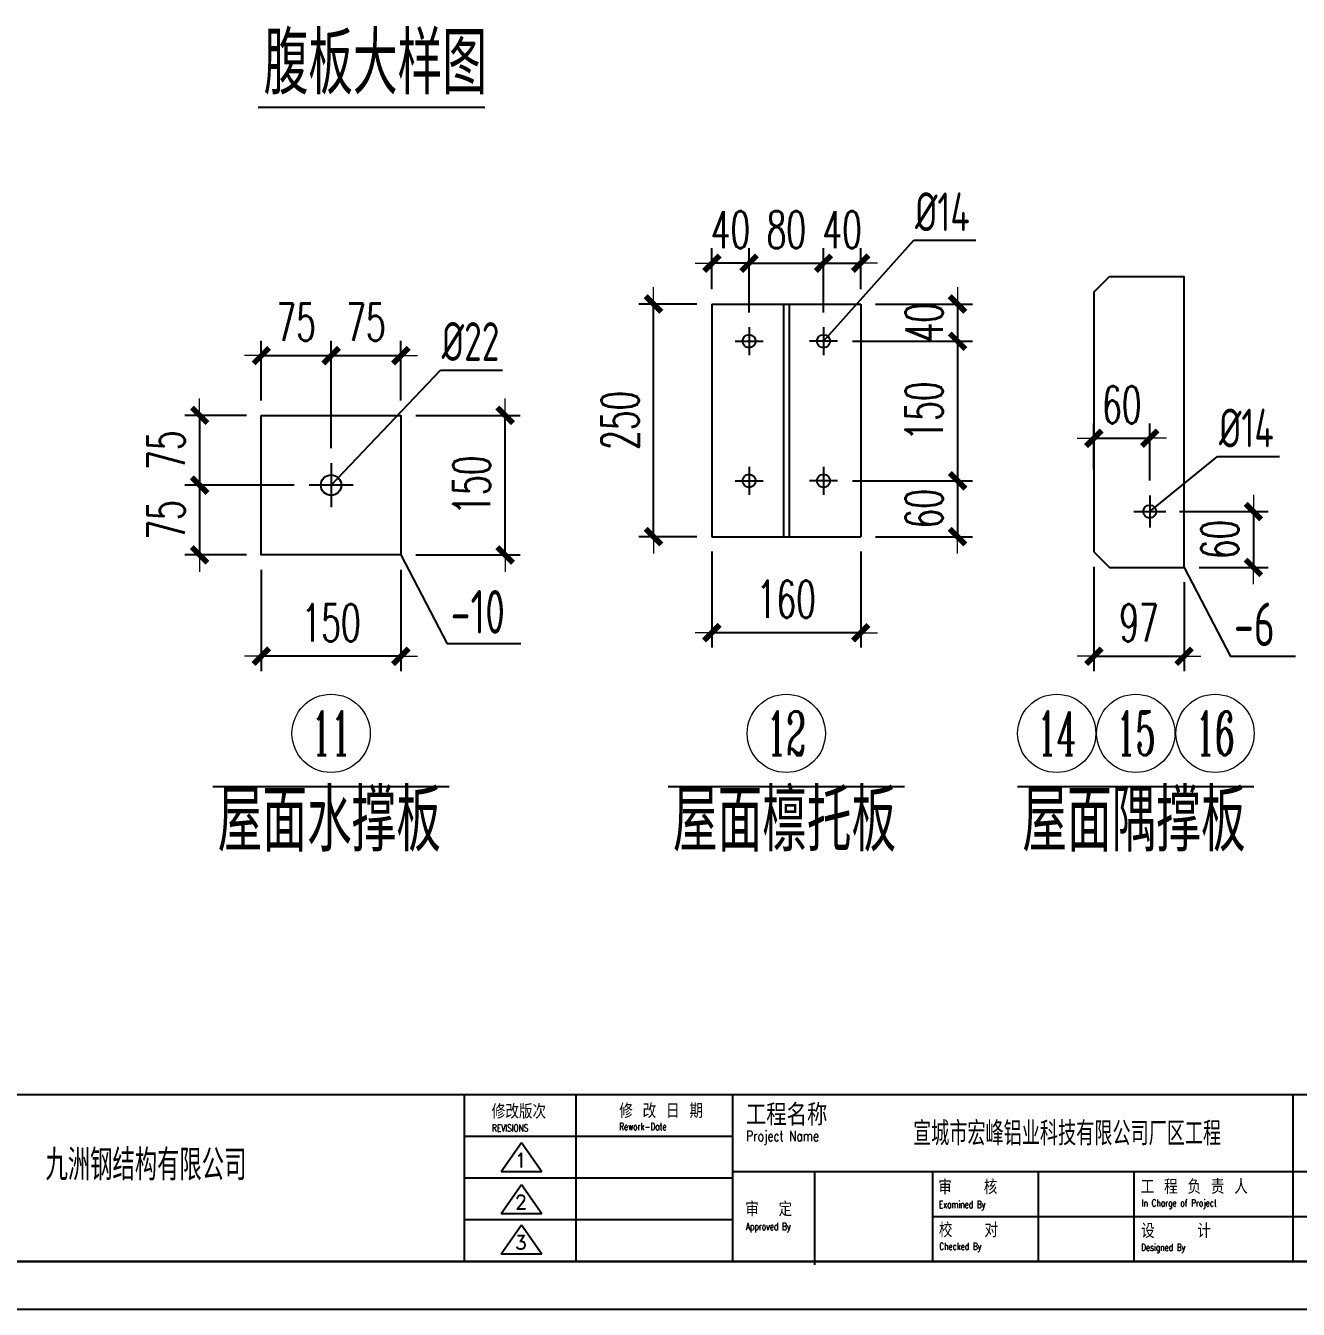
# Model space of a CAD drawing. Header units: inches. Extents: x 129725932 to 129894734, y 55771230 to 55809283.
# Drawn here: x 129819132 to 129823236, y 55800147 to 55804285 of the extents above; entities that cross this region are included whole.
import ezdxf
from ezdxf.enums import TextEntityAlignment as Align

# ---------------------------------------------------------------- set-up
doc = ezdxf.new("R2010")
doc.units = ezdxf.units.IN
doc.header["$MEASUREMENT"] = 0
doc.linetypes.add('CENTER', pattern=[50.8, 31.75, -6.35, 6.35, -6.35])
for name, color, linetype in [('TEXT', 7, 'Continuous'), ('TK', 140, 'Continuous'), ('尺寸标注', 8, 'Continuous')]:
    doc.layers.add(name, color=color, linetype=linetype)
for name, color, linetype, lineweight in [('标注', 8, 'Continuous', 9), ('灰线', 253, 'Continuous', 5), ('轴线层', 1, 'CENTER', 15), ('钢架', 7, 'Continuous', 25)]:
    doc.layers.add(name, color=color, linetype=linetype, lineweight=lineweight)
doc.styles.add('ARIAL', font='swisscl.ttf', dxfattribs={"width": 0.7})
doc.styles.add('COMPLEX', font='COMPLEX')
doc.styles.add('DIM_FONT', font='romans.shx', dxfattribs={"width": 0.618, "bigfont": '1hztxt.shx'})
doc.styles.add('HZXY', font='romand.shx', dxfattribs={"bigfont": 'hzxy.shx'})
doc.styles.add('ROMANC', font='romanc.shx', dxfattribs={"width": 0.8, "bigfont": 'hztxt.shx'})
doc.styles.get("Standard").update_dxf_attribs({"font": 'txt', "bigfont": 'gbcbig.shx'})
doc.styles.add('TSSD_Rein', font='tssdeng.shx', dxfattribs={"width": 0.7, "bigfont": 'atssdchn.shx'})
doc.dimstyles.new('WGH(3)', dxfattribs={"dimscale": 1.2, "dimtxt": 100, "dimasz": 0.3, "dimexe": 40, "dimexo": 40, "dimgap": 40, "dimtad": 1, "dimdec": 0, "dimlfac": 0.333333, "dimzin": 0, "dimdsep": 46, "dimtxsty": 'DIM_FONT', "dimblk1": '_DIMX', "dimblk2": '_DIMX', "dimsah": 1, "dimcen": 0.09, "dimclrd": 3, "dimclre": 3, "dimclrt": 7, "dimadec": 0, "dimazin": 0, "dimtfac": 1, "dimtdec": 0, "dimtix": 1, "dimtmove": 2, "dimatfit": 3, "dimldrblk": '_DIMX', "dimfxl": 0, "dimtolj": 1, "dimtzin": 0, "dimarcsym": 0})

# ---------------------------------------------------------------- blocks, each defined once
blk = doc.blocks.new('TK')
at = {"layer": 'TK', "lineweight": -3}
for p, q in [((6339769.6, 2859520.7), (6350752, 2859520.7)), ((6339769.6, 2859520.7), (6350752, 2859520.7)), ((6342048.6, 2859520.7), (6342048.6, 2858833.1)), ((6342048.6, 2859520.7), (6342048.6, 2858833.1)), ((6342507.7, 2859520.7), (6342507.7, 2858833.1)), ((6343153, 2859520.7), (6343153, 2858833.1)), ((6343153, 2859520.7), (6343153, 2858833.1)), ((6345461, 2859520.7), (6345461, 2858833.1)), ((6345461, 2859520.7), (6345461, 2858833.1)), ((6343153, 2859348.8), (6342048.6, 2859348.8)), ((6342200.8, 2859204.3), (6342284.3, 2859323.6)), ((6342284.3, 2859323.6), (6342367.8, 2859204.3)), ((6343153, 2859176.9), (6342048.6, 2859176.9)), ((6342200.8, 2859204.3), (6342367.8, 2859204.3)), ((6343153, 2859204.2), (6347013.7, 2859204.2)), ((6343153, 2859204.2), (6347013.7, 2859204.2)), ((6343491, 2859204.2), (6343491, 2858833.1)), ((6343491, 2859191), (6343491, 2858819.9)), ((6343976.7, 2859204.2), (6343976.7, 2858833.1)), ((6343976.7, 2859204.2), (6343976.7, 2858833.1)), ((6344413.2, 2859204.2), (6344413.2, 2858833.1)), ((6344806.2, 2859204.2), (6344806.2, 2858833.1)), ((6344806.2, 2859204.2), (6344806.2, 2858833.1)), ((6342200.8, 2859031), (6342284.3, 2859150.3)), ((6342284.3, 2859150.3), (6342367.8, 2859031)), ((6343153, 2859005), (6342048.6, 2859005)), ((6342200.8, 2859031), (6342367.8, 2859031)), ((6343976.7, 2859018.6), (6347013.7, 2859018.6)), ((6343976.7, 2859018.6), (6347013.7, 2859018.6)), ((6342200.8, 2858865), (6342284.3, 2858984.3)), ((6342284.3, 2858984.3), (6342367.8, 2858865)), ((6342200.8, 2858865), (6342367.8, 2858865)), ((6350752, 2858833.1), (6334917, 2858833.1)), ((6334917, 2858833.1), (6350752, 2858833.1)), ((6334917, 2858833.1), (6350752, 2858833.1)), ((6350752, 2858833.1), (6334917, 2858833.1)), ((6334425.8, 2858636.6), (6350948.5, 2858636.6)), ((6334425.8, 2858636.6), (6350948.5, 2858636.6))]:
    blk.add_line(p, q, dxfattribs=at)
at = {"layer": 'TK', "lineweight": -3, "style": 'HZXY', "width": 1}
for s, height, p in [('修改版次', 58.94, (6342161.5, 2859421.7)), ('修 改 日 期', 58.94, (6342686.7, 2859424.4)), ('工程名称', 88.41, (6343208.3, 2859393.5)), ('工程名称', 88.41, (6343208.3, 2859393.5)), ('审   核', 58.94, (6344000.8, 2859110.3)), ('审   核', 58.94, (6344000.8, 2859110.3)), ('工 程 负 责 人', 58.94, (6344834.8, 2859111.9)), ('工 程 负 责 人', 58.94, (6344834.8, 2859111.9)), ('审  定 ', 58.94, (6343206.2, 2859019.4)), ('审  定 ', 58.94, (6343206.2, 2859019.4)), ('校   对', 58.94, (6344003.6, 2858933.4)), ('校   对', 58.94, (6344003.6, 2858933.4)), ('设    计 ', 58.94, (6344836.4, 2858930.2)), ('设    计 ', 58.94, (6344836.4, 2858930.2))]:
    blk.add_text(s, height=height, dxfattribs=at).set_placement(p)
at = {"layer": 'TK', "lineweight": -3, "style": 'ROMANC', "text_generation_flag": 6, "width": 0.75}
for s, height, p in [('REVISIONS', 29.47, (6342162.5, 2859368.7)), ('Rework-Date', 29.47, (6342686.4, 2859374.7)), ('Project Name', 43.222, (6343209.7, 2859328.6)), ('Project Name', 43.222, (6343209.7, 2859328.6)), ('Examined By', 29.47, (6344003.5, 2859053.7)), ('Examined By', 29.47, (6344003.5, 2859053.7)), ('In Charge of Project', 29.47, (6344839.1, 2859059.6)), ('In Charge of Project', 29.47, (6344839.1, 2859059.6)), ('Approved By', 29.47, (6343208.6, 2858963)), ('Approved By', 29.47, (6343208.6, 2858963)), ('Checked By', 29.47, (6344005.3, 2858881.5)), ('Checked By', 29.47, (6344005.3, 2858881.5)), ('Designed By', 29.47, (6344836.6, 2858877.3)), ('Designed By', 29.47, (6344836.6, 2858877.3))]:
    blk.add_text(s, height=height, rotation=180, dxfattribs=at).set_placement(p)
at = {"layer": 'TK', "width": 1}
blk.add_text('九洲钢结构有限公司', height=127.7, dxfattribs=at).set_placement((6340323.4, 2859167.4))
at = {"layer": 'TK', "lineweight": -3}
for tag, height, style, width, p in [('ITEM-NAME', 98.2, 'HZXY', 0.8, (6346423, 2859369.9)), ('DISCIPLINE', 58.9, 'HZXY', 1, (6349472.7, 2859435.4)), ('PROJECT-NAME', 98.2, 'HZXY', 0.8, (6344531.8, 2859366.2)), ('STATUS', 58.9, 'HZXY', 0.8, (6350406.5, 2859350.8)), ('版本号', 58.9, 'HZXY', 1, (6342281.9, 2859251.5)), ('REWORK-DATE', 58.9, 'ARIAL', 1, (6342814.4, 2859259)), ('DRAWING-TITLE', 98.2, 'HZXY', 0.8, (6347969.5, 2859229.5)), ('SCALE', 58.9, 'ARIAL', 1, (6349470.2, 2859271.1)), ('版本号', 58.9, 'HZXY', 1, (6342281.9, 2859078.2)), ('REWORK-DATE', 58.9, 'ARIAL', 1, (6342814.4, 2859087.1)), ('DRAWING-TITLE', 98.2, 'HZXY', 0.8, (6347970.5, 2859098.8)), ('DATE', 58.9, 'ARIAL', 1, (6349468, 2859092.1)), ('DRAWING-TITLE', 98.2, 'HZXY', 0.8, (6347972.1, 2858962.5)), ('PROJECT-NUMBER', 58.9, 'ARIAL', 0.9, (6350395.7, 2859013.3)), ('版本号', 58.9, 'HZXY', 1, (6342281.9, 2858912.2)), ('REWORK-DATE', 58.9, 'ARIAL', 1, (6342814.4, 2858915.2)), ('DRAWING-NUMBER', 58.9, 'ARIAL', 1, (6349470.8, 2858922))]:
    blk.add_attdef(tag, text='', height=height, dxfattribs=dict(at, style=style, width=width)).set_placement(p, align=Align.MIDDLE)
blk = doc.blocks.new('_DIMX')
blk.add_line((-150, 0), (150, 0))
at = {"const_width": 50}
blk.add_lwpolyline([(-70, -70), (70, 70)], dxfattribs=at)
blk = doc.blocks.new('*D457')
at = {"layer": 'Defpoints', "color": 0}
for p in [(129819892.1, 55802579.2), (129820342.1, 55802579.2), (129819892.1, 55802252.6)]:
    blk.add_point(p, dxfattribs=at)
at = {"layer": '标注', "color": 3, "lineweight": -2}
for p, q in [((129819892.1, 55802531.2), (129819892.1, 55802204.6)), ((129820342.1, 55802531.2), (129820342.1, 55802204.6)), ((129820341.7, 55802252.6), (129819892.4, 55802252.6))]:
    blk.add_line(p, q, dxfattribs=at)
at = {"layer": '标注', "color": 3, "lineweight": -2, "xscale": 0.3599999999999997, "yscale": 0.3599999999999997, "zscale": 0.3599999999999997, "rotation": 180}
blk.add_blockref('_DIMX', (129819892.1, 55802252.6), dxfattribs=at)
at = {"layer": '标注', "color": 3, "lineweight": -2, "xscale": 0.3599999999999997, "yscale": 0.3599999999999997, "zscale": 0.3599999999999997}
blk.add_blockref('_DIMX', (129820342.1, 55802252.6), dxfattribs=at)
at = {"layer": '标注', "color": 7, "insert": (129820117.1, 55802360.6), "char_height": 120, "attachment_point": 5, "style": 'DIM_FONT'}
blk.add_mtext('\\A1;150', dxfattribs=at)
blk = doc.blocks.new('*D458')
at = {"layer": 'Defpoints', "color": 0}
for p in [(129820342.1, 55803029.2), (129820678.4, 55803029.2), (129820342.1, 55802579.2)]:
    blk.add_point(p, dxfattribs=at)
at = {"layer": '标注', "color": 3, "lineweight": -2}
for p, q in [((129820390.1, 55803029.2), (129820726.4, 55803029.2)), ((129820678.4, 55802579.5), (129820678.4, 55803028.8)), ((129820390.1, 55802579.2), (129820726.4, 55802579.2))]:
    blk.add_line(p, q, dxfattribs=at)
at = {"layer": '标注', "color": 3, "lineweight": -2, "xscale": 0.3599999999999997, "yscale": 0.3599999999999997, "zscale": 0.3599999999999997}
for p, rotation in [((129820678.4, 55803029.2), 90), ((129820678.4, 55802579.2), 270)]:
    blk.add_blockref('_DIMX', p, dxfattribs=dict(at, rotation=rotation))
at = {"layer": '标注', "color": 7, "insert": (129820570.4, 55802804.2), "char_height": 120, "attachment_point": 5, "rotation": 90, "style": 'DIM_FONT'}
blk.add_mtext('\\A1;150', dxfattribs=at)
blk = doc.blocks.new('*D459')
at = {"layer": 'Defpoints', "color": 0}
for p in [(129820117.1, 55803221.7), (129819892.1, 55803029.2), (129820117.1, 55802875.2)]:
    blk.add_point(p, dxfattribs=at)
at = {"layer": '标注', "color": 3, "lineweight": -2}
for p, q in [((129819892.1, 55803077.2), (129819892.1, 55803269.7)), ((129820117.1, 55802923.2), (129820117.1, 55803269.7)), ((129819892.4, 55803221.7), (129820116.7, 55803221.7))]:
    blk.add_line(p, q, dxfattribs=at)
at = {"layer": '标注', "color": 3, "lineweight": -2, "xscale": 0.3599999999999997, "yscale": 0.3599999999999997, "zscale": 0.3599999999999997, "rotation": 180}
blk.add_blockref('_DIMX', (129819892.1, 55803221.7), dxfattribs=at)
at = {"layer": '标注', "color": 3, "lineweight": -2, "xscale": 0.3599999999999997, "yscale": 0.3599999999999997, "zscale": 0.3599999999999997}
blk.add_blockref('_DIMX', (129820117.1, 55803221.7), dxfattribs=at)
at = {"layer": '标注', "color": 7, "insert": (129820004.6, 55803329.7), "char_height": 120, "attachment_point": 5, "style": 'DIM_FONT'}
blk.add_mtext('\\A1;75', dxfattribs=at)
blk = doc.blocks.new('*D460')
at = {"layer": 'Defpoints', "color": 0}
for p in [(129820342.1, 55803221.7), (129820342.1, 55803029.2), (129820117.1, 55802875.2)]:
    blk.add_point(p, dxfattribs=at)
at = {"layer": '标注', "color": 3, "lineweight": -2}
for p, q in [((129820117.1, 55802923.2), (129820117.1, 55803269.7)), ((129820342.1, 55803077.2), (129820342.1, 55803269.7)), ((129820117.4, 55803221.7), (129820341.7, 55803221.7))]:
    blk.add_line(p, q, dxfattribs=at)
at = {"layer": '标注', "color": 3, "lineweight": -2, "xscale": 0.3599999999999997, "yscale": 0.3599999999999997, "zscale": 0.3599999999999997, "rotation": 180}
blk.add_blockref('_DIMX', (129820117.1, 55803221.7), dxfattribs=at)
at = {"layer": '标注', "color": 3, "lineweight": -2, "xscale": 0.3599999999999997, "yscale": 0.3599999999999997, "zscale": 0.3599999999999997}
blk.add_blockref('_DIMX', (129820342.1, 55803221.7), dxfattribs=at)
at = {"layer": '标注', "color": 7, "insert": (129820229.6, 55803329.7), "char_height": 120, "attachment_point": 5, "style": 'DIM_FONT'}
blk.add_mtext('\\A1;75', dxfattribs=at)
blk = doc.blocks.new('*D461')
at = {"layer": 'Defpoints', "color": 0}
for p in [(129819892.1, 55803029.2), (129819693.2, 55802804.2), (129820046, 55802804.2)]:
    blk.add_point(p, dxfattribs=at)
at = {"layer": '标注', "color": 3, "lineweight": -2}
for p, q in [((129819844.1, 55803029.2), (129819645.2, 55803029.2)), ((129819693.2, 55803028.8), (129819693.2, 55802804.5)), ((129819998, 55802804.2), (129819645.2, 55802804.2))]:
    blk.add_line(p, q, dxfattribs=at)
at = {"layer": '标注', "color": 3, "lineweight": -2, "xscale": 0.3599999999999997, "yscale": 0.3599999999999997, "zscale": 0.3599999999999997}
for p, rotation in [((129819693.2, 55803029.2), 90), ((129819693.2, 55802804.2), 270)]:
    blk.add_blockref('_DIMX', p, dxfattribs=dict(at, rotation=rotation))
at = {"layer": '标注', "color": 7, "insert": (129819585.2, 55802916.7), "char_height": 120, "attachment_point": 5, "rotation": 90, "style": 'DIM_FONT'}
blk.add_mtext('\\A1;75', dxfattribs=at)
blk = doc.blocks.new('*D462')
at = {"layer": 'Defpoints', "color": 0}
for p in [(129820046, 55802804.2), (129819693.2, 55802579.2), (129819892.1, 55802579.2)]:
    blk.add_point(p, dxfattribs=at)
at = {"layer": '标注', "color": 3, "lineweight": -2}
for p, q in [((129819998, 55802804.2), (129819645.2, 55802804.2)), ((129819693.2, 55802803.8), (129819693.2, 55802579.5)), ((129819844.1, 55802579.2), (129819645.2, 55802579.2))]:
    blk.add_line(p, q, dxfattribs=at)
at = {"layer": '标注', "color": 3, "lineweight": -2, "xscale": 0.3599999999999997, "yscale": 0.3599999999999997, "zscale": 0.3599999999999997}
for p, rotation in [((129819693.2, 55802804.2), 90), ((129819693.2, 55802579.2), 270)]:
    blk.add_blockref('_DIMX', p, dxfattribs=dict(at, rotation=rotation))
at = {"layer": '标注', "color": 7, "insert": (129819585.2, 55802691.7), "char_height": 120, "attachment_point": 5, "rotation": 90, "style": 'DIM_FONT'}
blk.add_mtext('\\A1;75', dxfattribs=at)
blk = doc.blocks.new('*D477')
at = {"layer": 'Defpoints', "color": 0}
for p in [(129822577.1, 55802589), (129822868.1, 55802539), (129822868.1, 55802252.6)]:
    blk.add_point(p, dxfattribs=at)
at = {"layer": '标注', "color": 3, "lineweight": -2}
for p, q in [((129822577.1, 55802541), (129822577.1, 55802204.6)), ((129822868.1, 55802491), (129822868.1, 55802204.6)), ((129822577.4, 55802252.6), (129822867.7, 55802252.6))]:
    blk.add_line(p, q, dxfattribs=at)
at = {"layer": '标注', "color": 3, "lineweight": -2, "xscale": 0.3599999999999997, "yscale": 0.3599999999999997, "zscale": 0.3599999999999997, "rotation": 180}
blk.add_blockref('_DIMX', (129822577.1, 55802252.6), dxfattribs=at)
at = {"layer": '标注', "color": 3, "lineweight": -2, "xscale": 0.3599999999999997, "yscale": 0.3599999999999997, "zscale": 0.3599999999999997}
blk.add_blockref('_DIMX', (129822868.1, 55802252.6), dxfattribs=at)
at = {"layer": '标注', "color": 7, "insert": (129822722.6, 55802360.6), "char_height": 120, "attachment_point": 5, "style": 'DIM_FONT'}
blk.add_mtext('\\A1;97', dxfattribs=at)
blk = doc.blocks.new('*D463')
at = {"layer": 'Defpoints', "color": 0}
for p in [(129822757.1, 55802955.2), (129822577.1, 55802807), (129822757.1, 55802770.7)]:
    blk.add_point(p, dxfattribs=at)
at = {"layer": '标注', "color": 3, "lineweight": -2}
for p, q in [((129822577.1, 55802855), (129822577.1, 55803003.2)), ((129822757.1, 55802818.7), (129822757.1, 55803003.2)), ((129822576.7, 55802955.2), (129822576.4, 55802955.2)), ((129822577.1, 55802955.2), (129822757.1, 55802955.2)), ((129822757.4, 55802955.2), (129822757.8, 55802955.2))]:
    blk.add_line(p, q, dxfattribs=at)
at = {"layer": '标注', "color": 3, "lineweight": -2, "xscale": 0.3599999999999997, "yscale": 0.3599999999999997, "zscale": 0.3599999999999997}
blk.add_blockref('_DIMX', (129822577.1, 55802955.2), dxfattribs=at)
at = {"layer": '标注', "color": 3, "lineweight": -2, "xscale": 0.3599999999999997, "yscale": 0.3599999999999997, "zscale": 0.3599999999999997, "rotation": 180}
blk.add_blockref('_DIMX', (129822757.1, 55802955.2), dxfattribs=at)
at = {"layer": '标注', "color": 7, "insert": (129822667.1, 55803063.2), "char_height": 120, "attachment_point": 5, "style": 'DIM_FONT'}
blk.add_mtext('\\A1;60', dxfattribs=at)
blk = doc.blocks.new('*D464')
at = {"layer": 'Defpoints', "color": 0}
for p in [(129822805.1, 55802719), (129822868.1, 55802539), (129823091.5, 55802539)]:
    blk.add_point(p, dxfattribs=at)
at = {"layer": '标注', "color": 3, "lineweight": -2}
for p, q in [((129822853.1, 55802719), (129823139.5, 55802719)), ((129823091.5, 55802719.4), (129823091.5, 55802719.7)), ((129823091.5, 55802719), (129823091.5, 55802539)), ((129822916.1, 55802539), (129823139.5, 55802539)), ((129823091.5, 55802538.6), (129823091.5, 55802538.3))]:
    blk.add_line(p, q, dxfattribs=at)
at = {"layer": '标注', "color": 3, "lineweight": -2, "xscale": 0.3599999999999997, "yscale": 0.3599999999999997, "zscale": 0.3599999999999997}
for p, rotation in [((129823091.5, 55802719), 270), ((129823091.5, 55802539), 90)]:
    blk.add_blockref('_DIMX', p, dxfattribs=dict(at, rotation=rotation))
at = {"layer": '标注', "color": 7, "insert": (129822983.5, 55802629), "char_height": 120, "attachment_point": 5, "rotation": 90, "style": 'DIM_FONT'}
blk.add_mtext('\\A1;60', dxfattribs=at)
blk = doc.blocks.new('轴线标号')
at = {"lineweight": 13}
blk.add_circle((0, 0), 0.5, dxfattribs=at)
at = {"layer": '钢架', "lineweight": 13, "style": 'COMPLEX', "width": 1.041667}
blk.add_attdef('A', text='', height=0.56, dxfattribs=at).set_placement((-0.25, -0.28), (0.25, -0.28), align=Align.FIT)
blk = doc.blocks.new('*D478')
at = {"layer": 'Defpoints', "color": 0}
for p in [(129821345.1, 55803519.7), (129821345.1, 55803388.1), (129821465.1, 55803313.3)]:
    blk.add_point(p, dxfattribs=at)
at = {"layer": '灰线', "color": 3, "lineweight": -2}
for p, q in [((129821345.1, 55803436.1), (129821345.1, 55803567.7)), ((129821465.1, 55803361.3), (129821465.1, 55803567.7)), ((129821344.8, 55803519.7), (129821344.4, 55803519.7)), ((129821465.1, 55803519.7), (129821345.1, 55803519.7)), ((129821465.5, 55803519.7), (129821465.8, 55803519.7))]:
    blk.add_line(p, q, dxfattribs=at)
at = {"layer": '灰线', "color": 3, "lineweight": -2, "xscale": 0.3599999999999997, "yscale": 0.3599999999999997, "zscale": 0.3599999999999997}
blk.add_blockref('_DIMX', (129821345.1, 55803519.7), dxfattribs=at)
at = {"layer": '灰线', "color": 3, "lineweight": -2, "xscale": 0.3599999999999997, "yscale": 0.3599999999999997, "zscale": 0.3599999999999997, "rotation": 180}
blk.add_blockref('_DIMX', (129821465.1, 55803519.7), dxfattribs=at)
at = {"layer": '灰线', "color": 7, "insert": (129821405.1, 55803627.7), "char_height": 120, "attachment_point": 5, "style": 'DIM_FONT'}
blk.add_mtext('\\A1;40', dxfattribs=at)
blk = doc.blocks.new('*D465')
at = {"layer": 'Defpoints', "color": 0}
for p in [(129821705.1, 55803519.7), (129821465.1, 55803313.3), (129821705.1, 55803313.3)]:
    blk.add_point(p, dxfattribs=at)
at = {"layer": '灰线', "color": 3, "lineweight": -2}
for p, q in [((129821465.1, 55803361.3), (129821465.1, 55803567.7)), ((129821705.1, 55803361.3), (129821705.1, 55803567.7)), ((129821465.5, 55803519.7), (129821704.8, 55803519.7))]:
    blk.add_line(p, q, dxfattribs=at)
at = {"layer": '灰线', "color": 3, "lineweight": -2, "xscale": 0.3599999999999997, "yscale": 0.3599999999999997, "zscale": 0.3599999999999997, "rotation": 180}
blk.add_blockref('_DIMX', (129821465.1, 55803519.7), dxfattribs=at)
at = {"layer": '灰线', "color": 3, "lineweight": -2, "xscale": 0.3599999999999997, "yscale": 0.3599999999999997, "zscale": 0.3599999999999997}
blk.add_blockref('_DIMX', (129821705.1, 55803519.7), dxfattribs=at)
at = {"layer": '灰线', "color": 7, "insert": (129821585.1, 55803627.7), "char_height": 120, "attachment_point": 5, "style": 'DIM_FONT'}
blk.add_mtext('\\A1;80', dxfattribs=at)
blk = doc.blocks.new('*D479')
at = {"layer": 'Defpoints', "color": 0}
for p in [(129821825.1, 55803519.7), (129821825.1, 55803388.1), (129821705.1, 55803313.3)]:
    blk.add_point(p, dxfattribs=at)
at = {"layer": '灰线', "color": 3, "lineweight": -2}
for p, q in [((129821705.1, 55803361.3), (129821705.1, 55803567.7)), ((129821825.1, 55803436.1), (129821825.1, 55803567.7)), ((129821704.8, 55803519.7), (129821704.4, 55803519.7)), ((129821705.1, 55803519.7), (129821825.1, 55803519.7)), ((129821825.5, 55803519.7), (129821825.8, 55803519.7))]:
    blk.add_line(p, q, dxfattribs=at)
at = {"layer": '灰线', "color": 3, "lineweight": -2, "xscale": 0.3599999999999997, "yscale": 0.3599999999999997, "zscale": 0.3599999999999997}
blk.add_blockref('_DIMX', (129821705.1, 55803519.7), dxfattribs=at)
at = {"layer": '灰线', "color": 3, "lineweight": -2, "xscale": 0.3599999999999997, "yscale": 0.3599999999999997, "zscale": 0.3599999999999997, "rotation": 180}
blk.add_blockref('_DIMX', (129821825.1, 55803519.7), dxfattribs=at)
at = {"layer": '灰线', "color": 7, "insert": (129821765.1, 55803627.7), "char_height": 120, "attachment_point": 5, "style": 'DIM_FONT'}
blk.add_mtext('\\A1;40', dxfattribs=at)
blk = doc.blocks.new('*D480')
at = {"layer": 'Defpoints', "color": 0}
for p in [(129821825.1, 55803388.1), (129821750.3, 55803268.1), (129822137.4, 55803268.1)]:
    blk.add_point(p, dxfattribs=at)
at = {"layer": '灰线', "color": 3, "lineweight": -2}
for p, q in [((129821873.1, 55803388.1), (129822185.4, 55803388.1)), ((129822137.4, 55803388.4), (129822137.4, 55803388.8)), ((129822137.4, 55803388.1), (129822137.4, 55803268.1)), ((129821798.3, 55803268.1), (129822185.4, 55803268.1)), ((129822137.4, 55803267.7), (129822137.4, 55803267.3))]:
    blk.add_line(p, q, dxfattribs=at)
at = {"layer": '灰线', "color": 3, "lineweight": -2, "xscale": 0.3599999999999997, "yscale": 0.3599999999999997, "zscale": 0.3599999999999997}
for p, rotation in [((129822137.4, 55803388.1), 270), ((129822137.4, 55803268.1), 90)]:
    blk.add_blockref('_DIMX', p, dxfattribs=dict(at, rotation=rotation))
at = {"layer": '灰线', "color": 7, "insert": (129822029.4, 55803328.1), "char_height": 120, "attachment_point": 5, "rotation": 90, "style": 'DIM_FONT'}
blk.add_mtext('\\A1;40', dxfattribs=at)
blk = doc.blocks.new('*D481')
at = {"layer": 'Defpoints', "color": 0}
for p in [(129821840.3, 55803268.1), (129821750.3, 55802818.1), (129822137.4, 55802818.1)]:
    blk.add_point(p, dxfattribs=at)
at = {"layer": '灰线', "color": 3, "lineweight": -2}
for p, q in [((129821888.3, 55803268.1), (129822185.4, 55803268.1)), ((129822137.4, 55803267.7), (129822137.4, 55802818.4)), ((129821798.3, 55802818.1), (129822185.4, 55802818.1))]:
    blk.add_line(p, q, dxfattribs=at)
at = {"layer": '灰线', "color": 3, "lineweight": -2, "xscale": 0.3599999999999997, "yscale": 0.3599999999999997, "zscale": 0.3599999999999997}
for p, rotation in [((129822137.4, 55803268.1), 90), ((129822137.4, 55802818.1), 270)]:
    blk.add_blockref('_DIMX', p, dxfattribs=dict(at, rotation=rotation))
at = {"layer": '灰线', "color": 7, "insert": (129822029.4, 55803043.1), "char_height": 120, "attachment_point": 5, "rotation": 90, "style": 'DIM_FONT'}
blk.add_mtext('\\A1;150', dxfattribs=at)
blk = doc.blocks.new('*D482')
at = {"layer": 'Defpoints', "color": 0}
for p in [(129821840.3, 55802818.1), (129821825.1, 55802638.1), (129822137.4, 55802638.1)]:
    blk.add_point(p, dxfattribs=at)
at = {"layer": '灰线', "color": 3, "lineweight": -2}
for p, q in [((129821888.3, 55802818.1), (129822185.4, 55802818.1)), ((129822137.4, 55802818.4), (129822137.4, 55802818.8)), ((129822137.4, 55802818.1), (129822137.4, 55802638.1)), ((129821873.1, 55802638.1), (129822185.4, 55802638.1)), ((129822137.4, 55802637.7), (129822137.4, 55802637.3))]:
    blk.add_line(p, q, dxfattribs=at)
at = {"layer": '灰线', "color": 3, "lineweight": -2, "xscale": 0.3599999999999997, "yscale": 0.3599999999999997, "zscale": 0.3599999999999997}
for p, rotation in [((129822137.4, 55802818.1), 270), ((129822137.4, 55802638.1), 90)]:
    blk.add_blockref('_DIMX', p, dxfattribs=dict(at, rotation=rotation))
at = {"layer": '灰线', "color": 7, "insert": (129822029.4, 55802728.1), "char_height": 120, "attachment_point": 5, "rotation": 90, "style": 'DIM_FONT'}
blk.add_mtext('\\A1;60', dxfattribs=at)
blk = doc.blocks.new('*D483')
at = {"layer": 'Defpoints', "color": 0}
for p in [(129821345.1, 55802638.1), (129821825.1, 55802638.1), (129821345.1, 55802328.4)]:
    blk.add_point(p, dxfattribs=at)
at = {"layer": '灰线', "color": 3, "lineweight": -2}
for p, q in [((129821345.1, 55802590.1), (129821345.1, 55802280.4)), ((129821825.1, 55802590.1), (129821825.1, 55802280.4)), ((129821824.8, 55802328.4), (129821345.5, 55802328.4))]:
    blk.add_line(p, q, dxfattribs=at)
at = {"layer": '灰线', "color": 3, "lineweight": -2, "xscale": 0.3599999999999997, "yscale": 0.3599999999999997, "zscale": 0.3599999999999997, "rotation": 180}
blk.add_blockref('_DIMX', (129821345.1, 55802328.4), dxfattribs=at)
at = {"layer": '灰线', "color": 3, "lineweight": -2, "xscale": 0.3599999999999997, "yscale": 0.3599999999999997, "zscale": 0.3599999999999997}
blk.add_blockref('_DIMX', (129821825.1, 55802328.4), dxfattribs=at)
at = {"layer": '灰线', "color": 7, "insert": (129821585.1, 55802436.4), "char_height": 120, "attachment_point": 5, "style": 'DIM_FONT'}
blk.add_mtext('\\A1;160', dxfattribs=at)
blk = doc.blocks.new('*D466')
at = {"layer": 'Defpoints', "color": 0}
for p in [(129821157.1, 55803388.1), (129821345.1, 55803388.1), (129821345.1, 55802638.1)]:
    blk.add_point(p, dxfattribs=at)
at = {"layer": '灰线', "color": 3, "lineweight": -2}
for p, q in [((129821297.1, 55803388.1), (129821109.1, 55803388.1)), ((129821157.1, 55802638.4), (129821157.1, 55803387.7)), ((129821297.1, 55802638.1), (129821109.1, 55802638.1))]:
    blk.add_line(p, q, dxfattribs=at)
at = {"layer": '灰线', "color": 3, "lineweight": -2, "xscale": 0.3599999999999997, "yscale": 0.3599999999999997, "zscale": 0.3599999999999997}
for p, rotation in [((129821157.1, 55803388.1), 90), ((129821157.1, 55802638.1), 270)]:
    blk.add_blockref('_DIMX', p, dxfattribs=dict(at, rotation=rotation))
at = {"layer": '灰线', "color": 7, "insert": (129821049.1, 55803013.1), "char_height": 120, "attachment_point": 5, "rotation": 90, "style": 'DIM_FONT'}
blk.add_mtext('\\A1;250', dxfattribs=at)

msp = doc.modelspace()

# ---------------------------------------------------------------- linework, layer by layer
for p, q in [((129819881.8, 55804022.6), (129820612.8, 55804022.6)), ((129822577.1, 55803426.6), (129822627.1, 55803476.6)), ((129822627.1, 55803476.6), (129822868.1, 55803476.6)), ((129822868.1, 55802539), (129822868.1, 55803476.6)), ((129822577.1, 55803426.6), (129822577.1, 55802589)), ((129821345.1, 55803388.1), (129821825.1, 55803388.1)), ((129821345.1, 55803388.1), (129821345.1, 55802638.1)), ((129821576.1, 55803388.1), (129821576.1, 55802638.1)), ((129821594.1, 55803388.1), (129821594.1, 55802638.1)), ((129821825.1, 55803388.1), (129821825.1, 55802638.1)), ((129821465.1, 55803313.3), (129821465.1, 55803222.9)), ((129821705.1, 55803313.3), (129821705.1, 55803222.9)), ((129821419.9, 55803268.1), (129821510.3, 55803268.1)), ((129821750.3, 55803268.1), (129821659.9, 55803268.1)), ((129820117.1, 55802875.2), (129820117.1, 55802733.1)), ((129821465.1, 55802863.3), (129821465.1, 55802772.9)), ((129821705.1, 55802863.3), (129821705.1, 55802772.9)), ((129820188.1, 55802804.2), (129820046, 55802804.2)), ((129821419.9, 55802818.1), (129821510.3, 55802818.1)), ((129821750.3, 55802818.1), (129821659.9, 55802818.1)), ((129822757.1, 55802770.7), (129822757.1, 55802667.3)), ((129822705.4, 55802719), (129822808.7, 55802719)), ((129821345.1, 55802638.1), (129821825.1, 55802638.1)), ((129822577.1, 55802589), (129822627.1, 55802539)), ((129822627.1, 55802539), (129822868.1, 55802539)), ((129819735.9, 55801833), (129820498.3, 55801833)), ((129821203.9, 55801833), (129821966.3, 55801833)), ((129822330.9, 55801833), (129823093.3, 55801833))]:
    msp.add_line(p, q)
msp.add_lwpolyline([(129819892.1, 55803029.2), (129820342.1, 55803029.2), (129820342.1, 55802579.2), (129819892.1, 55802579.2)], close=True)
for centre, radius in [((129821465.1, 55803268.1), 21), ((129821705.1, 55803268.1), 21), ((129820117.1, 55802804.2), 33), ((129821465.1, 55802818.1), 21), ((129821705.1, 55802818.1), 21), ((129822757.1, 55802719), 21)]:
    msp.add_circle(centre, radius)
at = {"layer": '尺寸标注'}
for p, q in [((129821705.1, 55803268.5), (129821995.9, 55803593.6)), ((129821995.9, 55803593.6), (129822195.9, 55803593.6)), ((129820117.1, 55802804.2), (129820469.5, 55803175.4)), ((129820469.5, 55803175.4), (129820669.5, 55803175.4)), ((129822757.1, 55802719.4), (129822976.1, 55802896.4)), ((129822976.1, 55802896.4), (129823176.1, 55802896.4)), ((129820342.1, 55802579.2), (129820491.6, 55802292.2)), ((129822868.1, 55802539), (129823017.6, 55802252.1)), ((129820729.2, 55802292.2), (129820491.6, 55802292.2)), ((129823227.7, 55802252.1), (129823017.6, 55802252.1))]:
    msp.add_line(p, q, dxfattribs=at)

# ---------------------------------------------------------------- block references
ref = msp.add_blockref('TK', (124855626.8, 53562242.2), dxfattribs=dict(xscale=0.7828574404120445, yscale=0.7828574366867542, zscale=0.7828574420539636))
ref.add_attrib('版本号', '3', dxfattribs={"layer": 'TK', "lineweight": -3, "height": 46.1, "style": 'HZXY', "width": 1}).set_placement((129820729.4, 55800362.9), align=Align.MIDDLE)
ref.add_attrib('版本号', '2', dxfattribs={"layer": 'TK', "lineweight": -3, "height": 46.1, "style": 'HZXY', "width": 1}).set_placement((129820729.4, 55800492.8), align=Align.MIDDLE)
ref.add_attrib('版本号', '1', dxfattribs={"layer": 'TK', "lineweight": -3, "height": 46.1, "style": 'HZXY', "width": 1}).set_placement((129820729.4, 55800628.5), align=Align.MIDDLE)
ref.add_attrib('PROJECT-NAME', '宣城市宏峰铝业科技有限公司厂区工程', dxfattribs={"layer": 'TK', "lineweight": -3, "height": 76.902, "style": 'HZXY', "width": 0.8}).set_placement((129822490.7, 55800718.3), align=Align.MIDDLE)
ref = msp.add_blockref('轴线标号', (129820117.1, 55802004), dxfattribs=dict(xscale=252.2773554027081, yscale=252.2773553952575, zscale=252.2773553920414))
ref.add_attrib('A', '11', dxfattribs={"layer": '钢架', "lineweight": 13, "height": 141.28, "style": 'COMPLEX', "width": 0.78125}).set_placement((129820054, 55801933.4), (129820180.2, 55801933.4), align=Align.FIT)
ref = msp.add_blockref('轴线标号', (129821585.1, 55802004), dxfattribs=dict(xscale=252.2773554027081, yscale=252.2773553952575, zscale=252.2773553920414))
ref.add_attrib('A', '12', dxfattribs={"layer": '钢架', "lineweight": 13, "height": 141.28, "style": 'COMPLEX', "width": 0.646552}).set_placement((129821522.1, 55801933.4), (129821648.2, 55801933.4), align=Align.FIT)
ref = msp.add_blockref('轴线标号', (129822457.2, 55802004), dxfattribs=dict(xscale=252.2773554027081, yscale=252.2773553952575, zscale=252.2773553920414))
ref.add_attrib('A', '14', dxfattribs={"layer": '钢架', "lineweight": 13, "height": 141.28, "style": 'COMPLEX', "width": 0.604839}).set_placement((129822394.2, 55801933.4), (129822520.3, 55801933.4), align=Align.FIT)
ref = msp.add_blockref('轴线标号', (129822712.1, 55802004), dxfattribs=dict(xscale=252.2773554027081, yscale=252.2773553952575, zscale=252.2773553920414))
ref.add_attrib('A', '15', dxfattribs={"layer": '钢架', "lineweight": 13, "height": 141.28, "style": 'COMPLEX', "width": 0.646552}).set_placement((129822649, 55801933.4), (129822775.2, 55801933.4), align=Align.FIT)
ref = msp.add_blockref('轴线标号', (129822967.8, 55802004), dxfattribs=dict(xscale=252.2773554027081, yscale=252.2773553952575, zscale=252.2773553920414))
ref.add_attrib('A', '16', dxfattribs={"layer": '钢架', "lineweight": 13, "height": 141.28, "style": 'COMPLEX', "width": 0.646552}).set_placement((129822904.8, 55801933.4), (129823030.9, 55801933.4), align=Align.FIT)

# ---------------------------------------------------------------- texts
at = {"layer": 'TEXT', "style": 'TSSD_Rein', "width": 0.7}
for s, height, p in [('%%C14', 125, (129822000.2, 55803623)), ('%%C22', 125, (129820473.8, 55803204.8)), ('%%C14', 125, (129822980.5, 55802925.9)), ('-10', 140.62, (129820502.8, 55802325.4)), ('-6', 140.62, (129823028.8, 55802285.2))]:
    msp.add_text(s, height=height, dxfattribs=at).set_placement(p)
at = {"layer": '轴线层', "color": 4, "linetype": 'ByBlock', "char_height": 200, "attachment_point": 1}
for s, insert, width in [('腹板大样图', (129819899.6, 55804264), 1273.533), ('屋面水撑板', (129819751.5, 55801823.1), 1299.603), ('屋面檩托板', (129821219.5, 55801823.1), 1299.603), ('屋面隅撑板', (129822346.5, 55801823.1), 1299.603)]:
    msp.add_mtext(s, dxfattribs=dict(at, insert=insert, width=width))

# ---------------------------------------------------------------- dimensions: what is measured, and where the dimension line sits
at = {"layer": '标注'}
for base, p1, p2, picture, middle in [((129820117.1, 55803221.7), (129819892.1, 55803029.2), (129820117.1, 55802875.2), '*D459', (129820004.6, 55803329.7)), ((129820342.1, 55803221.7), (129820117.1, 55802875.2), (129820342.1, 55803029.2), '*D460', (129820229.6, 55803329.7)), ((129822757.1, 55802955.2), (129822577.1, 55802807), (129822757.1, 55802770.7), '*D463', (129822667.1, 55803063.2)), ((129819892.1, 55802252.6), (129820342.1, 55802579.2), (129819892.1, 55802579.2), '*D457', (129820117.1, 55802360.6)), ((129822868.1, 55802252.6), (129822577.1, 55802589), (129822868.1, 55802539), '*D477', (129822722.6, 55802360.6))]:
    dim = msp.add_linear_dim(base=base, p1=p1, p2=p2, dimstyle='WGH(3)', dxfattribs=at)
    dim.commit()
    dim.dimension.update_dxf_attribs({"geometry": picture, "text_midpoint": middle})
for base, p1, p2, picture, middle in [((129819693.2, 55802804.2), (129819892.1, 55803029.2), (129820046, 55802804.2), '*D461', (129819585.2, 55802916.7)), ((129820678.4, 55803029.2), (129820342.1, 55802579.2), (129820342.1, 55803029.2), '*D458', (129820570.4, 55802804.2)), ((129819693.2, 55802579.2), (129820046, 55802804.2), (129819892.1, 55802579.2), '*D462', (129819585.2, 55802691.7)), ((129823091.5, 55802539), (129822805.1, 55802719), (129822868.1, 55802539), '*D464', (129822983.5, 55802629))]:
    dim = msp.add_linear_dim(base=base, p1=p1, p2=p2, angle=90, dimstyle='WGH(3)', dxfattribs=at)
    dim.commit()
    dim.dimension.update_dxf_attribs({"geometry": picture, "text_midpoint": middle})
at = {"layer": '灰线'}
for base, p1, p2, picture, middle in [((129821345.1, 55803519.7), (129821465.1, 55803313.3), (129821345.1, 55803388.1), '*D478', (129821405.1, 55803627.7)), ((129821705.1, 55803519.7), (129821465.1, 55803313.3), (129821705.1, 55803313.3), '*D465', (129821585.1, 55803627.7)), ((129821825.1, 55803519.7), (129821705.1, 55803313.3), (129821825.1, 55803388.1), '*D479', (129821765.1, 55803627.7)), ((129821345.1, 55802328.4), (129821825.1, 55802638.1), (129821345.1, 55802638.1), '*D483', (129821585.1, 55802436.4))]:
    dim = msp.add_linear_dim(base=base, p1=p1, p2=p2, dimstyle='WGH(3)', dxfattribs=at)
    dim.commit()
    dim.dimension.update_dxf_attribs({"geometry": picture, "text_midpoint": middle})
for base, p1, p2, picture, middle in [((129821157.1, 55803388.1), (129821345.1, 55802638.1), (129821345.1, 55803388.1), '*D466', (129821049.1, 55803013.1)), ((129822137.4, 55803268.1), (129821825.1, 55803388.1), (129821750.3, 55803268.1), '*D480', (129822029.4, 55803328.1)), ((129822137.4, 55802818.1), (129821840.3, 55803268.1), (129821750.3, 55802818.1), '*D481', (129822029.4, 55803043.1)), ((129822137.4, 55802638.1), (129821840.3, 55802818.1), (129821825.1, 55802638.1), '*D482', (129822029.4, 55802728.1))]:
    dim = msp.add_linear_dim(base=base, p1=p1, p2=p2, angle=90, dimstyle='WGH(3)', dxfattribs=at)
    dim.commit()
    dim.dimension.update_dxf_attribs({"geometry": picture, "text_midpoint": middle})

doc.saveas('drawing.dxf')
